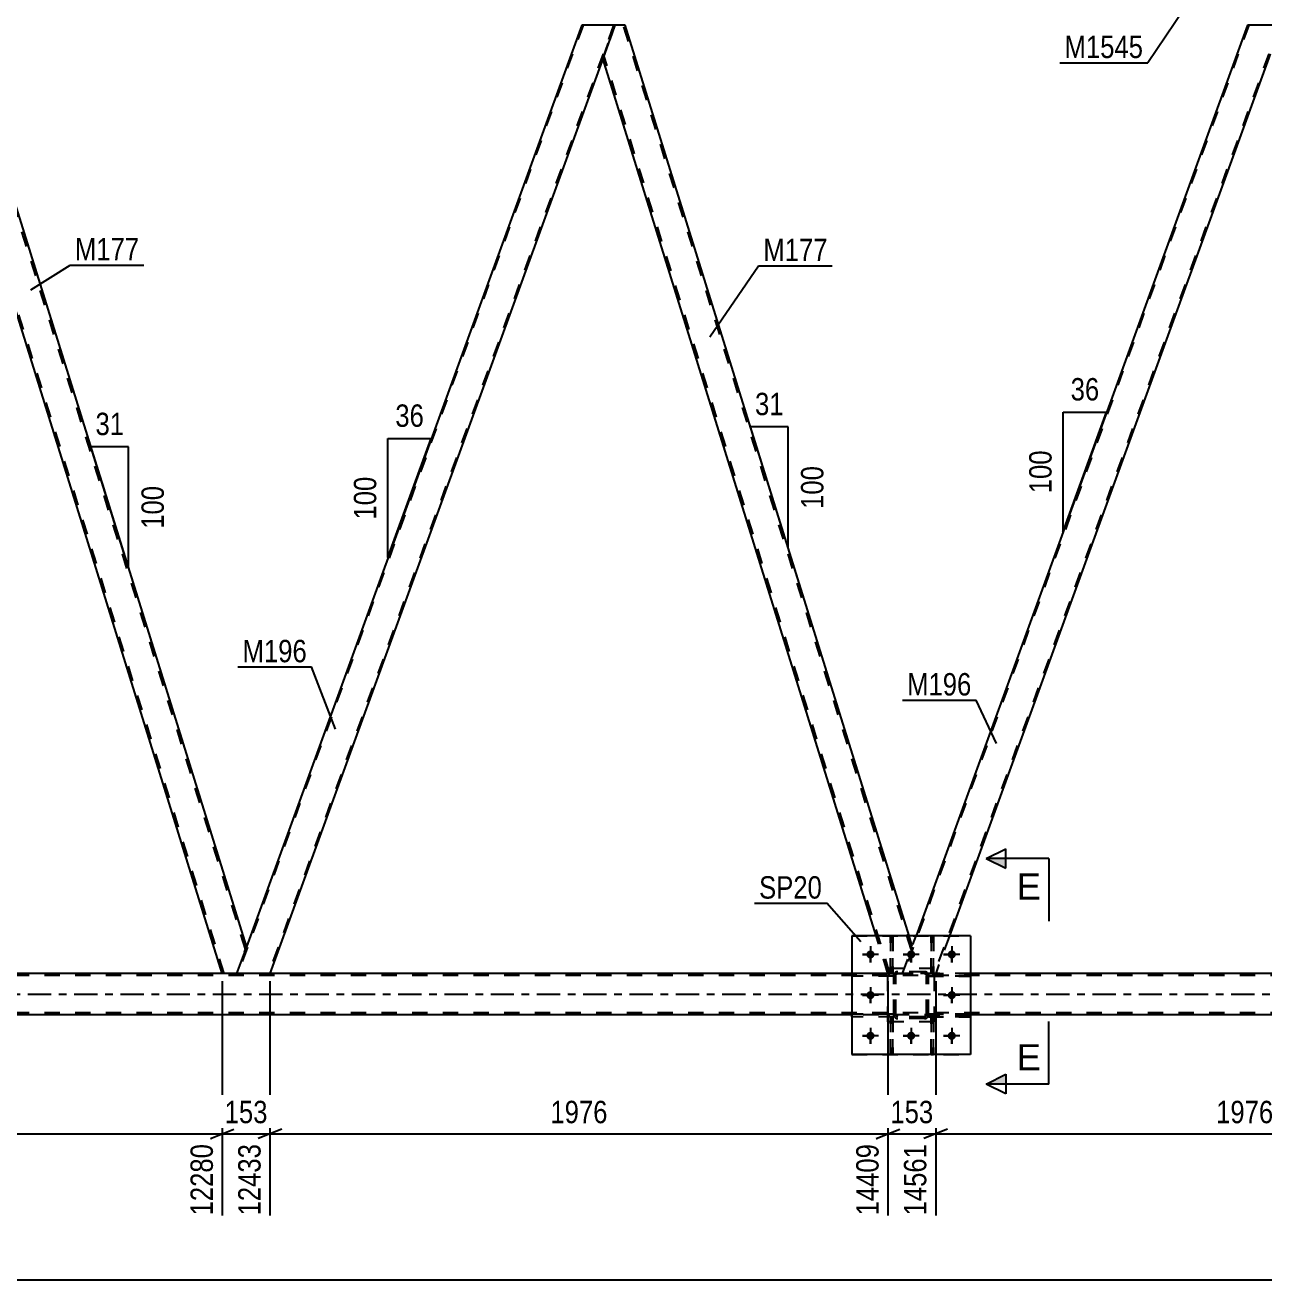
# Model space of a CAD drawing. Header units: millimetres. Extents: x 0 to 841, y 0 to 594.
# Drawn here: x 480.4 to 638.8, y 295 to 455.4 of the extents above; entities that cross this region are included whole.
import ezdxf

# ---------------------------------------------------------------- set-up
doc = ezdxf.new("R2010")
doc.units = ezdxf.units.MM
doc.linetypes.add('DXK_LINE_DOT2', pattern=[3.9198, 1.9599, -1.9599])
doc.linetypes.add('DXK_LINE_DOT3', pattern=[5.9187, 2.979, -0.9799, 0.9799, -0.9799])
doc.styles.add('Arial', font='ARIAL.TTF', dxfattribs={"height": 0.2})
doc.styles.add('Arial Narrow', font='ARIALN.TTF', dxfattribs={"height": 0.2})

# ---------------------------------------------------------------- blocks, each defined once
blk = doc.blocks.new('Part-815137708-4539 - 4136')
at = {"color": 7, "linetype": 'DXK_LINE_DOT2'}
for p, q in [((636.88, 455.37), (592.76, 334.15)), ((640.79, 455.37), (596.67, 334.15)), ((640.96, 455.37), (639.43, 451.17)), ((592.59, 334.15), (594.34, 338.98)), ((598.6, 338.98), (596.84, 334.15)), ((596.84, 334.15), (592.59, 334.15))]:
    blk.add_line(p, q, dxfattribs=at)
at = {"color": 2, "linetype": 'Continuous'}
for p, q in [((636.71, 455.37), (594.34, 338.98)), ((640.96, 455.37), (636.71, 455.37)), ((639.43, 451.17), (598.6, 338.98))]:
    blk.add_line(p, q, dxfattribs=at)
blk = doc.blocks.new('Part-815137708-4555 - 4136')
at = {"color": 7, "linetype": 'DXK_LINE_DOT2'}
for p, q in [((591.5, 334.14), (586.1, 334.14)), ((586.1, 334.14), (586.1, 333.82)), ((591.5, 333.82), (586.1, 333.82)), ((590.9, 333.82), (590.9, 334.14)), ((591.5, 333.82), (591.5, 334.14))]:
    blk.add_line(p, q, dxfattribs=at)
blk = doc.blocks.new('Part-815137708-4402 - 4136')
at = {"color": 7, "linetype": 'DXK_LINE_DOT2'}
for p, q in [((601.3, 334.14), (595.9, 334.14)), ((595.9, 334.14), (595.9, 333.82)), ((595.9, 333.82), (601.3, 333.82)), ((596.5, 333.82), (596.5, 334.14)), ((601.3, 333.82), (601.3, 334.14))]:
    blk.add_line(p, q, dxfattribs=at)
blk = doc.blocks.new('Part-815137708-4314 - 4136')
at = {"color": 7, "linetype": 'DXK_LINE_DOT2'}
for p, q in [((596.26, 334.13), (596.26, 338.98)), ((596.26, 338.98), (596.58, 338.98)), ((596.58, 338.98), (596.58, 334.13)), ((596.26, 334.73), (596.58, 334.73)), ((596.58, 334.13), (596.26, 334.13))]:
    blk.add_line(p, q, dxfattribs=at)
blk = doc.blocks.new('Part-815137708-4317 - 4136')
at = {"color": 7, "linetype": 'DXK_LINE_DOT2'}
for p, q in [((591.06, 334.13), (591.06, 338.98)), ((591.06, 338.98), (591.38, 338.98)), ((591.38, 338.98), (591.38, 334.13)), ((591.06, 334.73), (591.38, 334.73)), ((591.38, 334.13), (591.06, 334.13))]:
    blk.add_line(p, q, dxfattribs=at)
blk = doc.blocks.new('Part-815137708-4328 - 4136')
at = {"color": 7, "linetype": 'DXK_LINE_DOT2'}
for p, q in [((596.26, 323.78), (596.26, 328.61)), ((596.26, 328.61), (596.58, 328.61)), ((596.26, 328.01), (596.58, 328.01)), ((596.58, 328.61), (596.58, 323.78)), ((596.58, 323.78), (596.26, 323.78))]:
    blk.add_line(p, q, dxfattribs=at)
blk = doc.blocks.new('Part-815137708-4460 - 4136')
at = {"color": 2, "linetype": 'Continuous'}
blk.add_line((596.58, 338.98), (596.26, 338.98), dxfattribs=at)
at = {"color": 7, "linetype": 'DXK_LINE_DOT2'}
for p, q in [((596.26, 338.98), (596.26, 334.13)), ((596.58, 334.13), (596.58, 338.98)), ((596.26, 334.73), (596.58, 334.73)), ((596.26, 334.13), (596.58, 334.13))]:
    blk.add_line(p, q, dxfattribs=at)
blk = doc.blocks.new('Part-815137708-4331 - 4136')
at = {"color": 7, "linetype": 'DXK_LINE_DOT2'}
for p, q in [((591.06, 323.78), (591.06, 328.61)), ((591.06, 328.61), (591.38, 328.61)), ((591.06, 328.01), (591.38, 328.01)), ((591.38, 328.61), (591.38, 323.78)), ((591.38, 323.78), (591.06, 323.78))]:
    blk.add_line(p, q, dxfattribs=at)
blk = doc.blocks.new('Part-815137708-4466 - 4136')
at = {"color": 7, "linetype": 'DXK_LINE_DOT2'}
for p, q in [((586.1, 338.98), (601.3, 338.98)), ((586.1, 338.98), (586.1, 323.78)), ((601.3, 338.98), (601.3, 323.78)), ((586.1, 323.78), (601.3, 323.78))]:
    blk.add_line(p, q, dxfattribs=at)
blk = doc.blocks.new('Part-815137708-4476 - 4136')
at = {"color": 7, "linetype": 'DXK_LINE_DOT2'}
for p, q in [((551.74, 455.37), (507.62, 334.15)), ((555.66, 455.37), (511.54, 334.15)), ((554.3, 451.17), (555.83, 455.37)), ((555.83, 455.37), (554.3, 451.18)), ((554.3, 451.18), (554.3, 451.17)), ((508.7, 337.57), (507.45, 334.15)), ((511.71, 334.15), (507.45, 334.15))]:
    blk.add_line(p, q, dxfattribs=at)
at = {"color": 2, "linetype": 'Continuous'}
for p, q in [((551.57, 455.37), (508.7, 337.57)), ((555.83, 455.37), (551.57, 455.37)), ((554.3, 451.17), (511.71, 334.15))]:
    blk.add_line(p, q, dxfattribs=at)
blk = doc.blocks.new('Part-815137708-4464 - 4136')
at = {"color": 7, "linetype": 'DXK_LINE_DOT2'}
for p, q in [((591.5, 333.9), (591.54, 334.08)), ((591.54, 334.08), (591.5, 333.9)), ((591.5, 328.86), (591.5, 333.9)), ((591.74, 333.9), (591.76, 333.99)), ((591.74, 328.86), (591.74, 333.9)), ((591.76, 333.99), (591.81, 334.06)), ((591.8, 334.34), (591.98, 334.38)), ((591.98, 334.38), (591.8, 334.34)), ((591.81, 334.06), (591.89, 334.12)), ((591.89, 334.12), (591.98, 334.14)), ((595.42, 334.38), (591.98, 334.38)), ((591.98, 334.14), (595.42, 334.14)), ((595.42, 334.38), (595.61, 334.34)), ((595.61, 334.34), (595.42, 334.38)), ((595.42, 334.14), (595.52, 334.12)), ((595.52, 334.12), (595.59, 334.06)), ((595.59, 334.06), (595.65, 333.99)), ((595.65, 333.99), (595.66, 333.9)), ((595.66, 328.86), (595.66, 333.9)), ((595.87, 334.08), (595.9, 333.9)), ((595.9, 333.9), (595.87, 334.08)), ((595.9, 328.86), (595.9, 333.9)), ((591.54, 328.67), (591.5, 328.86)), ((591.5, 328.86), (591.54, 328.67)), ((591.76, 328.76), (591.74, 328.86)), ((595.66, 328.86), (595.65, 328.76)), ((595.9, 328.86), (595.87, 328.67)), ((595.87, 328.67), (595.9, 328.86)), ((591.81, 328.69), (591.76, 328.76)), ((591.98, 328.38), (591.8, 328.41)), ((591.8, 328.41), (591.98, 328.38)), ((591.89, 328.63), (591.81, 328.69)), ((591.98, 328.62), (591.89, 328.63)), ((595.42, 328.62), (591.98, 328.62)), ((595.42, 328.38), (591.98, 328.38)), ((595.52, 328.63), (595.42, 328.62)), ((595.61, 328.41), (595.42, 328.38)), ((595.42, 328.38), (595.61, 328.41)), ((595.59, 328.69), (595.52, 328.63)), ((595.65, 328.76), (595.59, 328.69))]:
    blk.add_line(p, q, dxfattribs=at)
at = {"color": 7, "linetype": 'DXK_LINE_DOT3'}
blk.add_line((593.7, 331.38), (593.7, 331.38), dxfattribs=at)
at = {"color": 7, "linetype": 'DXK_LINE_DOT2'}
for centre, start, end in [((591.98, 333.9), 112.5, 157.5), ((591.98, 333.9), 112.5, 157.5), ((595.42, 333.9), 22.5, 67.5), ((595.42, 333.9), 22.5, 67.5), ((591.98, 328.86), 202.5, 247.5), ((591.98, 328.86), 202.5, 247.5), ((595.42, 328.86), 292.5, 337.5), ((595.42, 328.86), 292.5, 337.5)]:
    blk.add_arc(centre, 0.48, start, end, dxfattribs=at)
blk = doc.blocks.new('Part-815137708-4363 - 4136')
at = {"color": 7, "linetype": 'DXK_LINE_DOT2'}
for p, q in [((591.5, 334.14), (586.1, 334.14)), ((586.1, 333.82), (586.1, 334.14)), ((591.5, 333.82), (586.1, 333.82)), ((590.9, 333.82), (590.9, 334.14)), ((591.5, 334.14), (591.5, 333.82))]:
    blk.add_line(p, q, dxfattribs=at)
blk = doc.blocks.new('Part-815137708-4364 - 4136')
at = {"color": 7, "linetype": 'DXK_LINE_DOT2'}
for p, q in [((591.5, 328.94), (586.1, 328.94)), ((586.1, 328.62), (586.1, 328.94)), ((590.9, 328.62), (590.9, 328.94)), ((591.5, 328.94), (591.5, 328.62)), ((591.5, 328.62), (586.1, 328.62))]:
    blk.add_line(p, q, dxfattribs=at)
blk = doc.blocks.new('Part-815137708-4368 - 4136')
at = {"color": 7, "linetype": 'DXK_LINE_DOT2'}
for p, q in [((596.7, 334.78), (590.7, 334.78)), ((590.7, 327.98), (590.7, 334.78)), ((596.7, 327.98), (596.7, 334.78)), ((596.7, 327.98), (590.7, 327.98))]:
    blk.add_line(p, q, dxfattribs=at)
blk = doc.blocks.new('Part-815137708-4389 - 4136')
at = {"color": 2, "linetype": 'Continuous'}
for p, q in [((555.83, 455.37), (554.3, 451.18)), ((557.15, 455.37), (555.83, 455.37)), ((593.43, 338.98), (557.15, 455.37)), ((589.24, 338.98), (554.28, 451.12)), ((554.3, 451.18), (554.3, 451.17))]:
    blk.add_line(p, q, dxfattribs=at)
at = {"color": 7, "linetype": 'DXK_LINE_DOT2'}
for p, q in [((593.71, 337.25), (556.9, 455.37)), ((554.3, 451.18), (554.28, 451.12)), ((590.99, 334.15), (554.42, 451.49)), ((590.74, 334.15), (589.24, 338.98)), ((593.85, 337.62), (593.43, 338.98)), ((592.59, 334.15), (593.85, 337.62)), ((590.74, 334.15), (592.59, 334.15))]:
    blk.add_line(p, q, dxfattribs=at)
blk = doc.blocks.new('Part-815137708-4401 - 4136')
at = {"color": 7, "linetype": 'DXK_LINE_DOT2'}
for p, q in [((591.38, 328.61), (591.06, 328.61)), ((591.06, 328.61), (591.06, 323.78)), ((591.06, 328.01), (591.38, 328.01)), ((591.38, 323.78), (591.38, 328.61)), ((591.06, 323.78), (591.38, 323.78))]:
    blk.add_line(p, q, dxfattribs=at)
blk = doc.blocks.new('Part-815137708-4403 - 4136')
at = {"color": 7, "linetype": 'DXK_LINE_DOT2'}
for p, q in [((601.3, 328.94), (595.9, 328.94)), ((595.9, 328.94), (595.9, 328.62)), ((596.5, 328.62), (596.5, 328.94)), ((601.3, 328.62), (601.3, 328.94)), ((595.9, 328.62), (601.3, 328.62))]:
    blk.add_line(p, q, dxfattribs=at)
blk = doc.blocks.new('Part-815137708-4443 - 4136')
at = {"color": 7, "linetype": 'DXK_LINE_DOT2'}
for p, q in [((595.9, 333.82), (595.9, 334.14)), ((595.9, 334.14), (601.3, 334.14)), ((601.3, 333.82), (595.9, 333.82)), ((596.5, 333.82), (596.5, 334.14)), ((601.3, 334.14), (601.3, 333.82))]:
    blk.add_line(p, q, dxfattribs=at)
blk = doc.blocks.new('Part-815137708-4453 - 4136')
at = {"color": 2, "linetype": 'Continuous'}
for p, q in [((470.7, 455.37), (469.17, 451.18)), ((472.01, 455.37), (470.7, 455.37)), ((508.72, 337.62), (472.01, 455.37)), ((505.61, 334.15), (469.15, 451.12)), ((469.17, 451.18), (469.17, 451.17)), ((508.44, 336.88), (507.45, 334.15)), ((508.7, 337.56), (508.44, 336.88)), ((508.7, 337.57), (508.7, 337.56))]:
    blk.add_line(p, q, dxfattribs=at)
at = {"color": 7, "linetype": 'DXK_LINE_DOT2'}
for p, q in [((508.58, 337.25), (471.76, 455.37)), ((469.17, 451.18), (469.15, 451.12)), ((505.86, 334.15), (469.28, 451.49)), ((508.44, 336.88), (508.64, 337.4)), ((508.72, 337.62), (508.7, 337.57)), ((507.45, 334.15), (505.61, 334.15))]:
    blk.add_line(p, q, dxfattribs=at)
blk = doc.blocks.new('Part-815137708-4457 - 4136')
at = {"color": 2, "linetype": 'Continuous'}
blk.add_line((591.38, 338.98), (591.06, 338.98), dxfattribs=at)
at = {"color": 7, "linetype": 'DXK_LINE_DOT2'}
for p, q in [((591.06, 338.98), (591.06, 334.13)), ((591.38, 334.13), (591.38, 338.98)), ((591.06, 334.73), (591.38, 334.73)), ((591.06, 334.13), (591.38, 334.13))]:
    blk.add_line(p, q, dxfattribs=at)
blk = doc.blocks.new('Part-815137708-4471 - 4136')
at = {"color": 2, "linetype": 'Continuous'}
for p, q in [((601.3, 338.98), (586.1, 338.98)), ((586.1, 338.98), (586.1, 323.78)), ((601.3, 338.98), (601.3, 323.78)), ((601.3, 323.78), (586.1, 323.78))]:
    blk.add_line(p, q, dxfattribs=at)
blk = doc.blocks.new('Part-815137708-4477 - 4136')
at = {"color": 7, "linetype": 'DXK_LINE_DOT2'}
for p, q in [((591.5, 328.94), (586.1, 328.94)), ((586.1, 328.94), (586.1, 328.62)), ((590.9, 328.62), (590.9, 328.94)), ((591.5, 328.62), (591.5, 328.94)), ((591.5, 328.62), (586.1, 328.62))]:
    blk.add_line(p, q, dxfattribs=at)
blk = doc.blocks.new('Part-815137708-4502 - 4136')
at = {"color": 7, "linetype": 'DXK_LINE_DOT2'}
for p, q in [((595.9, 328.62), (595.9, 328.94)), ((595.9, 328.94), (601.3, 328.94)), ((596.5, 328.62), (596.5, 328.94)), ((601.3, 328.94), (601.3, 328.62)), ((601.3, 328.62), (595.9, 328.62))]:
    blk.add_line(p, q, dxfattribs=at)
blk = doc.blocks.new('Part-815137708-4504 - 4136')
at = {"color": 7, "linetype": 'DXK_LINE_DOT2'}
for p, q in [((591.5, 333.9), (591.54, 334.08)), ((591.54, 334.08), (591.5, 333.9)), ((591.5, 328.86), (591.5, 333.9)), ((591.74, 333.9), (591.76, 333.99)), ((591.74, 328.86), (591.74, 333.9)), ((591.76, 333.99), (591.81, 334.06)), ((591.8, 334.34), (591.98, 334.38)), ((591.98, 334.38), (591.8, 334.34)), ((591.81, 334.06), (591.89, 334.12)), ((591.89, 334.12), (591.98, 334.14)), ((595.42, 334.38), (591.98, 334.38)), ((591.98, 334.14), (595.42, 334.14)), ((595.42, 334.38), (595.61, 334.34)), ((595.61, 334.34), (595.42, 334.38)), ((595.42, 334.14), (595.52, 334.12)), ((595.52, 334.12), (595.59, 334.06)), ((595.59, 334.06), (595.65, 333.99)), ((595.65, 333.99), (595.66, 333.9)), ((595.66, 328.86), (595.66, 333.9)), ((595.87, 334.08), (595.9, 333.9)), ((595.9, 333.9), (595.87, 334.08)), ((595.9, 328.86), (595.9, 333.9)), ((591.54, 328.67), (591.5, 328.86)), ((591.5, 328.86), (591.54, 328.67)), ((591.76, 328.76), (591.74, 328.86)), ((595.66, 328.86), (595.65, 328.76)), ((595.9, 328.86), (595.87, 328.67)), ((595.87, 328.67), (595.9, 328.86)), ((591.81, 328.69), (591.76, 328.76)), ((591.98, 328.38), (591.8, 328.41)), ((591.8, 328.41), (591.98, 328.38)), ((591.89, 328.63), (591.81, 328.69)), ((591.98, 328.62), (591.89, 328.63)), ((595.42, 328.62), (591.98, 328.62)), ((595.42, 328.38), (591.98, 328.38)), ((595.52, 328.63), (595.42, 328.62)), ((595.61, 328.41), (595.42, 328.38)), ((595.42, 328.38), (595.61, 328.41)), ((595.59, 328.69), (595.52, 328.63)), ((595.65, 328.76), (595.59, 328.69))]:
    blk.add_line(p, q, dxfattribs=at)
at = {"color": 7, "linetype": 'DXK_LINE_DOT3'}
blk.add_line((593.7, 331.38), (593.7, 331.38), dxfattribs=at)
at = {"color": 7, "linetype": 'DXK_LINE_DOT2'}
for centre, start, end in [((591.98, 333.9), 112.5, 157.5), ((591.98, 333.9), 112.5, 157.5), ((595.42, 333.9), 22.5, 67.5), ((595.42, 333.9), 22.5, 67.5), ((591.98, 328.86), 202.5, 247.5), ((591.98, 328.86), 202.5, 247.5), ((595.42, 328.86), 292.5, 337.5), ((595.42, 328.86), 292.5, 337.5)]:
    blk.add_arc(centre, 0.48, start, end, dxfattribs=at)
blk = doc.blocks.new('Part-815137708-4505 - 4136')
at = {"color": 7, "linetype": 'DXK_LINE_DOT2'}
for p, q in [((596.7, 334.78), (590.7, 334.78)), ((590.7, 327.98), (590.7, 334.78)), ((596.7, 327.98), (596.7, 334.78)), ((596.7, 327.98), (590.7, 327.98))]:
    blk.add_line(p, q, dxfattribs=at)
blk = doc.blocks.new('Part-815137708-4512 - 4136')
at = {"color": 7, "linetype": 'DXK_LINE_DOT2'}
for p, q in [((596.58, 328.61), (596.26, 328.61)), ((596.26, 328.61), (596.26, 323.78)), ((596.26, 328.01), (596.58, 328.01)), ((596.58, 323.78), (596.58, 328.61)), ((596.26, 323.78), (596.58, 323.78))]:
    blk.add_line(p, q, dxfattribs=at)
blk = doc.blocks.new('Bolt-815137708-4520 - 4136')
at = {"color": 1, "linetype": 'Continuous'}
for p, q in [((588.5, 337.62), (588.5, 336.92)), ((593.7, 337.62), (593.7, 336.92)), ((598.9, 337.62), (598.9, 336.92)), ((587.46, 336.58), (588.16, 336.58)), ((588.5, 335.54), (588.5, 336.23)), ((589.54, 336.58), (588.85, 336.58)), ((592.66, 336.58), (593.36, 336.58)), ((593.7, 335.54), (593.7, 336.23)), ((594.74, 336.58), (594.05, 336.58)), ((597.86, 336.58), (598.56, 336.58)), ((598.9, 335.54), (598.9, 336.23)), ((599.94, 336.58), (599.25, 336.58)), ((588.5, 332.42), (588.5, 331.72)), ((598.9, 332.42), (598.9, 331.72)), ((587.46, 331.38), (588.16, 331.38)), ((588.5, 330.34), (588.5, 331.03)), ((589.54, 331.38), (588.85, 331.38)), ((597.86, 331.38), (598.56, 331.38)), ((598.9, 330.34), (598.9, 331.03)), ((599.94, 331.38), (599.25, 331.38)), ((588.5, 327.22), (588.5, 326.52)), ((593.7, 327.22), (593.7, 326.52)), ((598.9, 327.22), (598.9, 326.52)), ((587.46, 326.18), (588.16, 326.18)), ((588.5, 325.14), (588.5, 325.83)), ((589.54, 326.18), (588.85, 326.18)), ((592.66, 326.18), (593.36, 326.18)), ((593.7, 325.14), (593.7, 325.83)), ((594.74, 326.18), (594.05, 326.18)), ((597.86, 326.18), (598.56, 326.18)), ((598.9, 325.14), (598.9, 325.83)), ((599.94, 326.18), (599.25, 326.18))]:
    blk.add_line(p, q, dxfattribs=at)
blk = doc.blocks.new('Bolt-815137708-4521 - 4136')
at = {"linetype": 'Continuous'}
for points in [[(589.02, 336.58, -1), (587.98, 336.58, -1)], [(594.22, 336.58, -1), (593.18, 336.58, -1)], [(599.42, 336.58, -1), (598.38, 336.58, -1)], [(589.02, 331.38, -1), (587.98, 331.38, -1)], [(599.42, 331.38, -1), (598.38, 331.38, -1)], [(589.02, 326.18, -1), (587.98, 326.18, -1)], [(594.22, 326.18, -1), (593.18, 326.18, -1)], [(599.42, 326.18, -1), (598.38, 326.18, -1)]]:
    blk.add_hatch(color=1, dxfattribs=at).paths.add_polyline_path(points)
at = {"color": 1, "linetype": 'Continuous'}
for p, q in [((588.5, 337.62), (588.5, 335.54)), ((593.7, 337.62), (593.7, 335.54)), ((598.9, 337.62), (598.9, 335.54)), ((589.54, 336.58), (587.46, 336.58)), ((594.74, 336.58), (592.66, 336.58)), ((599.94, 336.58), (597.86, 336.58)), ((588.5, 332.42), (588.5, 330.34)), ((598.9, 332.42), (598.9, 330.34)), ((589.54, 331.38), (587.46, 331.38)), ((599.94, 331.38), (597.86, 331.38)), ((588.5, 327.22), (588.5, 325.14)), ((593.7, 327.22), (593.7, 325.14)), ((598.9, 327.22), (598.9, 325.14)), ((589.54, 326.18), (587.46, 326.18)), ((594.74, 326.18), (592.66, 326.18)), ((599.94, 326.18), (597.86, 326.18))]:
    blk.add_line(p, q, dxfattribs=at)
blk = doc.blocks.new('Part-815137708-4554 - 4136')
at = {"color": 7, "linetype": 'DXK_LINE_DOT2'}
for p, q in [((735.7, 333.91), (60.52, 333.91)), ((601.3, 334.15), (586.1, 334.15)), ((735.7, 329.11), (60.52, 329.11)), ((601.3, 328.87), (330.7, 328.87))]:
    blk.add_line(p, q, dxfattribs=at)
at = {"color": 2, "linetype": 'Continuous'}
for p, q in [((586.1, 334.15), (345.9, 334.15)), ((735.7, 334.15), (601.3, 334.15)), ((586.1, 328.87), (345.9, 328.87)), ((735.7, 328.87), (601.3, 328.87))]:
    blk.add_line(p, q, dxfattribs=at)
at = {"color": 7, "linetype": 'DXK_LINE_DOT3'}
blk.add_line((60.52, 331.51), (735.7, 331.51), dxfattribs=at)
blk = doc.blocks.new('AngleDimension-815137708-16755 - 4136')
at = {"color": 7, "linetype": 'Continuous'}
for p, q in [((577.98, 404.01), (573.16, 404.01)), ((577.98, 388.54), (573.16, 404.01)), ((577.98, 388.54), (577.98, 404.01)), ((579.13, 384.83), (577.98, 388.54))]:
    blk.add_line(p, q, dxfattribs=at)
at = {"color": 0}
for points in [[(578, 404.91), (578, 409.11), (573.14, 409.11), (573.14, 404.91)], [(583.08, 399.62), (578.88, 399.62), (578.88, 392.93), (583.08, 392.93)]]:
    blk.add_wipeout(points, dxfattribs=at)
at = {"color": 3, "style": 'Arial Narrow'}
blk.add_text('31', height=2.863, dxfattribs=at).set_placement((573.74, 405.51))
blk.add_text('100', height=2.863, rotation=90.0002, dxfattribs=at).set_placement((582.48, 393.53))
blk = doc.blocks.new('StraightDimension-815137708-5347 - 4136')
at = {"color": 7, "linetype": 'Continuous'}
for p, q in [((596.84, 333.15), (596.84, 303.22)), ((675.88, 333.15), (675.88, 303.22)), ((598.34, 314.26), (595.34, 313.06)), ((596.84, 313.66), (675.88, 313.66)), ((674.38, 313.06), (677.38, 314.26))]:
    blk.add_line(p, q, dxfattribs=at)
at = {"color": 0}
blk.add_wipeout([(640.62, 314.41), (640.62, 318.61), (632.1, 318.61), (632.1, 314.41)], dxfattribs=at)
at = {"color": 0, "linetype": 'Continuous'}
blk.add_wipeout([(675.28, 312.96), (671.08, 312.96), (671.08, 302.62), (675.28, 302.62)], dxfattribs=at)
at = {"color": 3, "style": 'Arial Narrow'}
blk.add_text('1976', height=2.863, dxfattribs=at).set_placement((632.7, 315.01))
at = {"color": 3, "linetype": 'Continuous', "style": 'Arial Narrow'}
blk.add_text('16537', height=2.863, rotation=90.0002, dxfattribs=at).set_placement((674.68, 303.22))
blk = doc.blocks.new('StraightDimension-815137708-5309 - 4136')
at = {"color": 7, "linetype": 'Continuous'}
for p, q in [((511.71, 333.15), (511.71, 303.22)), ((590.74, 333.15), (590.74, 303.22)), ((513.21, 314.26), (510.21, 313.06)), ((511.71, 313.66), (590.74, 313.66)), ((589.24, 313.06), (592.24, 314.26))]:
    blk.add_line(p, q, dxfattribs=at)
at = {"color": 0}
blk.add_wipeout([(555.48, 314.41), (555.48, 318.61), (546.97, 318.61), (546.97, 314.41)], dxfattribs=at)
at = {"color": 0, "linetype": 'Continuous'}
blk.add_wipeout([(590.14, 312.96), (585.94, 312.96), (585.94, 302.62), (590.14, 302.62)], dxfattribs=at)
at = {"color": 3, "style": 'Arial Narrow'}
blk.add_text('1976', height=2.863, dxfattribs=at).set_placement((547.57, 315.01))
at = {"color": 3, "linetype": 'Continuous', "style": 'Arial Narrow'}
blk.add_text('14409', height=2.863, rotation=90.0002, dxfattribs=at).set_placement((589.54, 303.22))
blk = doc.blocks.new('AngleDimension-815137708-16769 - 4136')
at = {"color": 7, "linetype": 'Continuous'}
for p, q in [((613.16, 405.89), (618.7, 405.89)), ((613.16, 390.66), (618.7, 405.89)), ((613.16, 390.66), (613.16, 405.89)), ((613.11, 390.54), (613.16, 390.66))]:
    blk.add_line(p, q, dxfattribs=at)
at = {"color": 0}
for points in [[(618.35, 406.79), (618.35, 410.99), (613.5, 410.99), (613.5, 406.79)], [(612.26, 401.62), (608.06, 401.62), (608.06, 394.93), (612.26, 394.93)]]:
    blk.add_wipeout(points, dxfattribs=at)
at = {"color": 3, "style": 'Arial Narrow'}
blk.add_text('36', height=2.863, dxfattribs=at).set_placement((614.1, 407.39))
blk.add_text('100', height=2.863, rotation=90.0002, dxfattribs=at).set_placement((611.66, 395.53))
blk = doc.blocks.new('AngleDimension-815137708-16727 - 4136')
at = {"color": 7, "linetype": 'Continuous'}
for p, q in [((490.53, 395.96), (488.82, 401.46)), ((493.64, 401.46), (488.82, 401.46)), ((493.64, 386), (488.82, 401.46)), ((493.64, 386), (493.64, 401.46))]:
    blk.add_line(p, q, dxfattribs=at)
at = {"color": 0}
for points in [[(493.66, 402.36), (493.66, 406.56), (488.8, 406.56), (488.8, 402.36)], [(498.74, 397.07), (494.54, 397.07), (494.54, 390.39), (498.74, 390.39)]]:
    blk.add_wipeout(points, dxfattribs=at)
at = {"color": 3, "style": 'Arial Narrow'}
blk.add_text('31', height=2.863, dxfattribs=at).set_placement((489.4, 402.96))
blk.add_text('100', height=2.863, rotation=90.0002, dxfattribs=at).set_placement((498.14, 390.99))
blk = doc.blocks.new('StraightDimension-815137708-5271 - 4136')
at = {"color": 7, "linetype": 'Continuous'}
for p, q in [((426.58, 333.15), (426.58, 303.22)), ((505.61, 333.15), (505.61, 303.22)), ((428.08, 314.26), (425.08, 313.06)), ((426.58, 313.66), (505.61, 313.66)), ((504.11, 313.06), (507.11, 314.26))]:
    blk.add_line(p, q, dxfattribs=at)
at = {"color": 0}
blk.add_wipeout([(470.35, 314.41), (470.35, 318.61), (461.84, 318.61), (461.84, 314.41)], dxfattribs=at)
at = {"color": 0, "linetype": 'Continuous'}
blk.add_wipeout([(505.01, 312.96), (500.81, 312.96), (500.81, 302.62), (505.01, 302.62)], dxfattribs=at)
at = {"color": 3, "style": 'Arial Narrow'}
blk.add_text('1976', height=2.863, dxfattribs=at).set_placement((462.44, 315.01))
at = {"color": 3, "linetype": 'Continuous', "style": 'Arial Narrow'}
blk.add_text('12280', height=2.863, rotation=90.0002, dxfattribs=at).set_placement((504.41, 303.22))
blk = doc.blocks.new('StraightDimension-815137708-5290 - 4136')
at = {"color": 7, "linetype": 'Continuous'}
for p, q in [((505.61, 333.15), (505.61, 303.22)), ((511.71, 333.15), (511.71, 303.22)), ((504.11, 313.06), (507.11, 314.26)), ((505.61, 313.66), (511.71, 313.66)), ((513.21, 314.26), (510.21, 313.06))]:
    blk.add_line(p, q, dxfattribs=at)
at = {"color": 0}
blk.add_wipeout([(512, 314.41), (512, 318.61), (505.32, 318.61), (505.32, 314.41)], dxfattribs=at)
at = {"color": 0, "linetype": 'Continuous'}
blk.add_wipeout([(511.11, 312.96), (506.91, 312.96), (506.91, 302.62), (511.11, 302.62)], dxfattribs=at)
at = {"color": 3, "style": 'Arial Narrow'}
blk.add_text('153', height=2.863, dxfattribs=at).set_placement((505.92, 315.01))
at = {"color": 3, "linetype": 'Continuous', "style": 'Arial Narrow'}
blk.add_text('12433', height=2.863, rotation=90.0002, dxfattribs=at).set_placement((510.51, 303.22))
blk = doc.blocks.new('StraightDimension-815137708-5328 - 4136')
at = {"color": 7, "linetype": 'Continuous'}
for p, q in [((590.74, 333.15), (590.74, 303.22)), ((596.84, 333.15), (596.84, 303.22)), ((589.24, 313.06), (592.24, 314.26)), ((590.74, 313.66), (596.84, 313.66)), ((598.34, 314.26), (595.34, 313.06))]:
    blk.add_line(p, q, dxfattribs=at)
at = {"color": 0}
blk.add_wipeout([(597.13, 314.41), (597.13, 318.61), (590.45, 318.61), (590.45, 314.41)], dxfattribs=at)
at = {"color": 0, "linetype": 'Continuous'}
blk.add_wipeout([(596.24, 312.96), (592.04, 312.96), (592.04, 302.62), (596.24, 302.62)], dxfattribs=at)
at = {"color": 3, "style": 'Arial Narrow'}
blk.add_text('153', height=2.863, dxfattribs=at).set_placement((591.05, 315.01))
at = {"color": 3, "linetype": 'Continuous', "style": 'Arial Narrow'}
blk.add_text('14561', height=2.863, rotation=90.0002, dxfattribs=at).set_placement((595.64, 303.22))
blk = doc.blocks.new('StraightDimension-815137708-5408 - 4136')
at = {"color": 7, "linetype": 'Continuous'}
blk.add_line((49.66, 294.98), (787.43, 294.98), dxfattribs=at)
blk = doc.blocks.new('AngleDimension-815137708-16741 - 4136')
at = {"color": 7, "linetype": 'Continuous'}
for p, q in [((526.8, 402.52), (532.34, 402.52)), ((526.8, 387.3), (532.34, 402.52)), ((526.8, 387.3), (526.8, 402.52)), ((527.92, 390.39), (532.34, 402.52))]:
    blk.add_line(p, q, dxfattribs=at)
at = {"color": 0}
for points in [[(531.99, 403.42), (531.99, 407.62), (527.14, 407.62), (527.14, 403.42)], [(525.9, 398.25), (521.7, 398.25), (521.7, 391.57), (525.9, 391.57)]]:
    blk.add_wipeout(points, dxfattribs=at)
at = {"color": 3, "style": 'Arial Narrow'}
blk.add_text('36', height=2.863, dxfattribs=at).set_placement((527.74, 404.02))
blk.add_text('100', height=2.863, rotation=90.0002, dxfattribs=at).set_placement((525.3, 392.17))
blk = doc.blocks.new('Mark-815137708-4257 - 4136')
at = {"color": 0}
blk.add_wipeout([(623.37, 451.16), (623.37, 454.16), (613.32, 454.16), (613.32, 451.16)], dxfattribs=at)
blk.add_wipeout([(623.37, 451.16), (623.37, 454.16), (613.32, 454.16), (613.32, 451.16)], dxfattribs=at)
at = {"color": 30, "linetype": 'Continuous'}
for p in [(631.4, 461.6), (612.72, 450.56)]:
    blk.add_line(p, (623.97, 450.56), dxfattribs=at)
at = {"color": 3, "style": 'Arial Narrow'}
blk.add_text('M1545', height=2.863, dxfattribs=at).set_placement((613.32, 451.16))
blk = doc.blocks.new('Mark-815137708-4385 - 4136')
at = {"color": 0}
blk.add_wipeout([(583.02, 425.2), (583.02, 428.2), (574.8, 428.2), (574.8, 425.2)], dxfattribs=at)
blk.add_wipeout([(583.02, 425.2), (583.02, 428.2), (574.8, 428.2), (574.8, 425.2)], dxfattribs=at)
at = {"color": 30, "linetype": 'Continuous'}
for p, q in [((567.96, 415.54), (574.2, 424.6)), ((574.2, 424.6), (583.62, 424.6))]:
    blk.add_line(p, q, dxfattribs=at)
at = {"color": 3, "style": 'Arial Narrow'}
blk.add_text('M177', height=2.863, dxfattribs=at).set_placement((574.8, 425.2))
blk = doc.blocks.new('Mark-815137708-4449 - 4136')
at = {"color": 0}
blk.add_wipeout([(494.99, 425.3), (494.99, 428.3), (486.77, 428.3), (486.77, 425.3)], dxfattribs=at)
blk.add_wipeout([(494.99, 425.3), (494.99, 428.3), (486.77, 428.3), (486.77, 425.3)], dxfattribs=at)
at = {"color": 30, "linetype": 'Continuous'}
for p, q in [((481.13, 421.55), (486.17, 424.7)), ((486.17, 424.7), (495.59, 424.7))]:
    blk.add_line(p, q, dxfattribs=at)
at = {"color": 3, "style": 'Arial Narrow'}
blk.add_text('M177', height=2.863, dxfattribs=at).set_placement((486.77, 425.3))
blk = doc.blocks.new('Mark-815137708-4467 - 4136')
at = {"color": 0}
blk.add_wipeout([(582.3, 343.72), (582.3, 346.72), (574.26, 346.72), (574.26, 343.72)], dxfattribs=at)
blk.add_wipeout([(582.3, 343.72), (582.3, 346.72), (574.26, 346.72), (574.26, 343.72)], dxfattribs=at)
at = {"color": 30, "linetype": 'Continuous'}
for p in [(573.66, 343.12), (587.26, 338.18)]:
    blk.add_line(p, (582.9, 343.12), dxfattribs=at)
at = {"color": 3, "style": 'Arial Narrow'}
blk.add_text('SP20', height=2.863, dxfattribs=at).set_placement((574.26, 343.72))
blk = doc.blocks.new('Mark-815137708-4472 - 4136')
at = {"color": 0}
blk.add_wipeout([(516.43, 373.93), (516.43, 376.93), (508.21, 376.93), (508.21, 373.93)], dxfattribs=at)
blk.add_wipeout([(516.43, 373.93), (516.43, 376.93), (508.21, 376.93), (508.21, 373.93)], dxfattribs=at)
at = {"color": 30, "linetype": 'Continuous'}
for p in [(507.61, 373.33), (520.07, 365.36)]:
    blk.add_line(p, (517.03, 373.33), dxfattribs=at)
at = {"color": 3, "style": 'Arial Narrow'}
blk.add_text('M196', height=2.863, dxfattribs=at).set_placement((508.21, 373.93))
blk = doc.blocks.new('Mark-815137708-4535 - 4136')
at = {"color": 0}
blk.add_wipeout([(601.42, 369.68), (601.42, 372.68), (593.19, 372.68), (593.19, 369.68)], dxfattribs=at)
blk.add_wipeout([(601.42, 369.68), (601.42, 372.68), (593.19, 372.68), (593.19, 369.68)], dxfattribs=at)
at = {"color": 30, "linetype": 'Continuous'}
for p in [(592.59, 369.08), (604.6, 363.56)]:
    blk.add_line(p, (602.02, 369.08), dxfattribs=at)
at = {"color": 3, "style": 'Arial Narrow'}
blk.add_text('M196', height=2.863, dxfattribs=at).set_placement((593.19, 369.68))
blk = doc.blocks.new('SectionMark-815137708-5765 - 4136')
at = {"linetype": 'Continuous'}
for points in [[(605.8, 348.84), (605.8, 347.59), (603.3, 348.84)], [(605.8, 321.27), (605.8, 320.02), (603.3, 320.02)]]:
    blk.add_hatch(color=6, dxfattribs=at).paths.add_polyline_path(points)
at = {"color": 6, "linetype": 'Continuous'}
for p, q in [((603.3, 348.84), (605.8, 350.09)), ((605.8, 347.59), (605.8, 350.09)), ((611.3, 348.84), (603.3, 348.84)), ((603.3, 348.84), (605.8, 347.59)), ((611.3, 348.84), (611.3, 340.84)), ((611.3, 320.02), (611.3, 328.02)), ((603.3, 320.02), (605.8, 321.27)), ((605.8, 321.27), (605.8, 318.77)), ((611.3, 320.02), (603.3, 320.02)), ((605.8, 318.77), (603.3, 320.02))]:
    blk.add_line(p, q, dxfattribs=at)
at = {"color": 0, "linetype": 'Continuous'}
for points in [[(610.3, 343.59), (610.3, 347.09), (607.19, 347.09), (607.19, 343.59)], [(610.3, 321.77), (610.3, 325.27), (607.19, 325.27), (607.19, 321.77)]]:
    blk.add_wipeout(points, dxfattribs=at)
at = {"color": 3, "linetype": 'Continuous', "style": 'Arial'}
for p in [(607.19, 343.59), (607.19, 321.77)]:
    blk.add_text('E', height=3.34, dxfattribs=at).set_placement(p)

msp = doc.modelspace()

# ---------------------------------------------------------------- block references
for name in ['Part-815137708-4453 - 4136', 'Part-815137708-4476 - 4136', 'Part-815137708-4389 - 4136', 'Part-815137708-4539 - 4136', 'Part-815137708-4466 - 4136', 'Part-815137708-4471 - 4136', 'Part-815137708-4317 - 4136', 'Part-815137708-4457 - 4136', 'Part-815137708-4314 - 4136', 'Part-815137708-4460 - 4136', 'Bolt-815137708-4520 - 4136', 'Bolt-815137708-4521 - 4136', 'Part-815137708-4554 - 4136', 'Part-815137708-4555 - 4136', 'Part-815137708-4363 - 4136', 'Part-815137708-4368 - 4136', 'Part-815137708-4505 - 4136', 'Part-815137708-4464 - 4136', 'Part-815137708-4504 - 4136', 'Part-815137708-4402 - 4136', 'Part-815137708-4443 - 4136', 'Part-815137708-4364 - 4136', 'Part-815137708-4477 - 4136', 'Part-815137708-4403 - 4136', 'Part-815137708-4502 - 4136', 'Part-815137708-4331 - 4136', 'Part-815137708-4401 - 4136', 'Part-815137708-4328 - 4136', 'Part-815137708-4512 - 4136']:
    msp.add_blockref(name, (0, 0))

# ---------------------------------------------------------------- next in the draw order: block references
for name in ['AngleDimension-815137708-16769 - 4136', 'AngleDimension-815137708-16755 - 4136', 'AngleDimension-815137708-16727 - 4136', 'StraightDimension-815137708-5271 - 4136', 'StraightDimension-815137708-5309 - 4136', 'StraightDimension-815137708-5347 - 4136']:
    msp.add_blockref(name, (0, 0))

# ---------------------------------------------------------------- next in the draw order: block references
for name in ['StraightDimension-815137708-5290 - 4136', 'StraightDimension-815137708-5328 - 4136']:
    msp.add_blockref(name, (0, 0))

# ---------------------------------------------------------------- next in the draw order: block references
msp.add_blockref('StraightDimension-815137708-5408 - 4136', (0, 0))

# ---------------------------------------------------------------- next in the draw order: block references
for name in ['Mark-815137708-4257 - 4136', 'Mark-815137708-4449 - 4136', 'Mark-815137708-4385 - 4136', 'AngleDimension-815137708-16741 - 4136', 'Mark-815137708-4472 - 4136', 'Mark-815137708-4535 - 4136', 'SectionMark-815137708-5765 - 4136', 'Mark-815137708-4467 - 4136']:
    msp.add_blockref(name, (0, 0))

doc.saveas('drawing.dxf')
